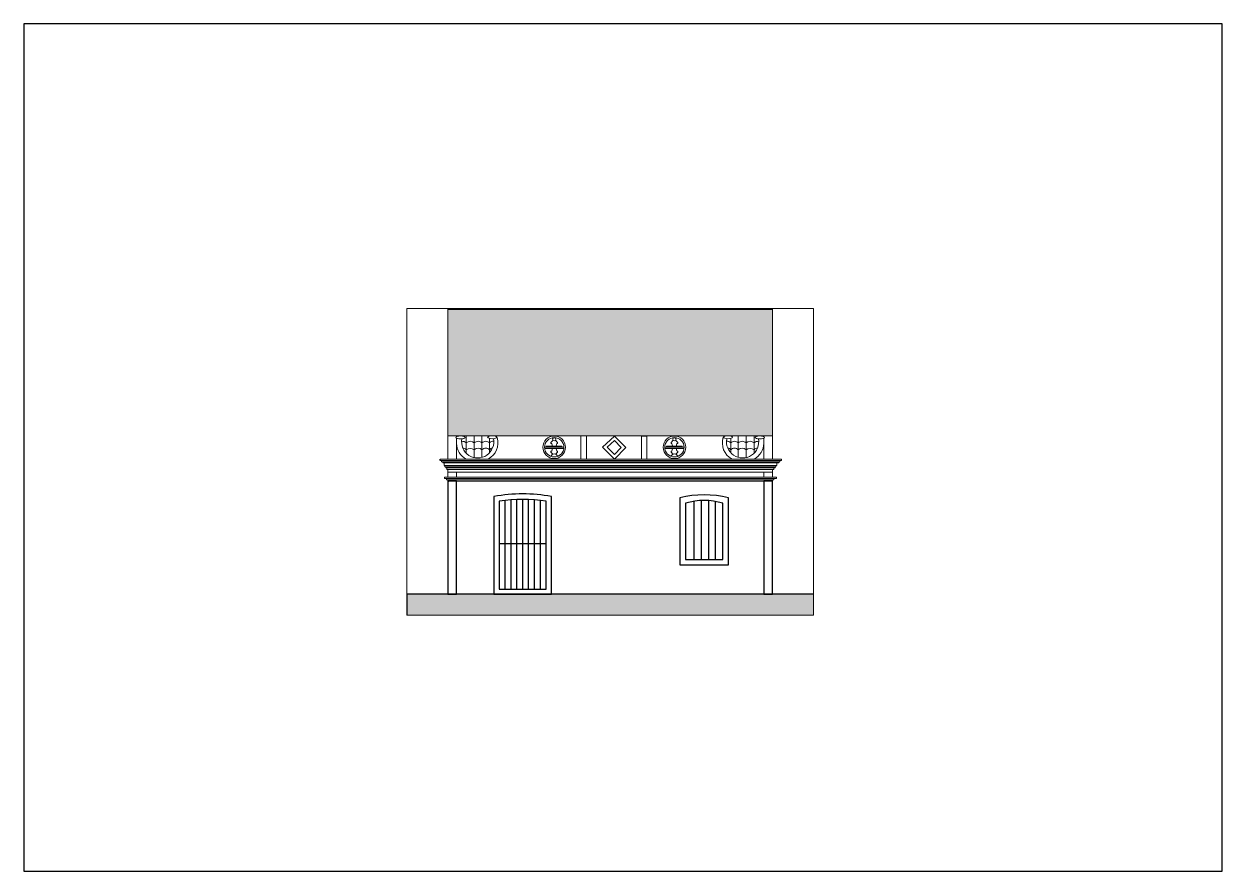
# Paper-space layout 'Layout1' of a CAD drawing. Header units: millimetres. Extents: x 21 to 318, y 103 to 313.
# The model-space entities are those that its viewports show. They can reach past a viewport. Long polylines and large blocks are cut down to what shows.
import ezdxf

# ---------------------------------------------------------------- set-up
doc = ezdxf.new("R2010")
doc.units = ezdxf.units.MM
doc.layers.get('0').update_dxf_attribs({"color": 250, "lineweight": 25})
for name, color, linetype, lineweight in [('A-ALV-___-___-EXI', 250, 'Continuous', 25), ('A-BAS-___-___-EXI', 250, 'Continuous', 25), ('A-COB-___-___-EXI', 250, 'Continuous', 13), ('A-JAN-___-___-EXI', 250, 'Continuous', 25), ('A-POR-___-___-EXI', 250, 'Continuous', 25)]:
    doc.layers.add(name, color=color, linetype=linetype, lineweight=lineweight)

# ---------------------------------------------------------------- blocks, each defined once
blk = doc.blocks.new('A4 HORIZONTAL - A4-22867027-Não nomeada')
at = {"layer": 'A-JAN-___-___-EXI'}
for p, q in [((317.79, 313), (20.79, 313)), ((20.79, 313), (20.79, 103)), ((317.79, 103), (317.79, 313)), ((20.79, 103), (317.79, 103))]:
    blk.add_line(p, q, dxfattribs=at)

msp = doc.modelspace()

# ---------------------------------------------------------------- hatches: boundary and pattern name
at = {"layer": 'A-BAS-___-___-EXI', "true_color": 0xcb9898}
msp.add_hatch(color=253, dxfattribs=at).paths.add_polyline_path([(6485, -1260), (16568, -1260), (16568, -743), (6485, -743)])
at = {"layer": 'A-COB-___-___-EXI'}
h = msp.add_hatch(dxfattribs=at)
h.set_pattern_fill('FP_1', color=256, style=0, pattern_type=2)
h.set_pattern_definition([(290.714, (23581.93, 2580.02), (257.97821, -564.66769), [7.54, -746.473]), (0, (23567.26, 2572.97), (0, 117.545), [17.335, -249.364]), (278.001, (23575.263, 2639.378), (266.63762587, -1880.1951032), [67.066, -13346.069]), (0, (23363.24, 2581.78), (0, 117.545), [46.672, -220.027]), (0, (23363.24, 2572.97), (0, 117.545), [45.339, -221.361]), (304.242, (23559.26, 2584.72), (254.214723, -334.294946), [14.219, -1407.697]), (325.566, (23547.26, 2592.947), (518.626351, -342.502622), [14.551, -2895.701]), (338.001, (23531.258, 2599.412), (2918.366235, -1169.242063), [17.259, -3434.464]), (351.158, (23508.588, 2602.939), (792.3521923, -116.3432438), [22.942, -4565.484]), (356.397, (23496.587, 2611.167), (258.138032, 0.537953), [18.706, -1851.891]), (350.777, (23515.256, 2609.991), (2926.5506725, -469.0164828), [25.668, -5108]), (340.578, (23540.592, 2605.877), (1029.507274, -339.482362), [21.209, -1392.754]), (327.337, (23560.595, 2598.825), (2387.373841, -1519.8046903), [17.424, -3467.364]), (81.999, (23408.576, 2572.965), (1600.34179048, 11402.3716061), [67.066, -13346.069]), (81.107, (23417.91, 2521.833), (267.041249, 1765.428822), [51.754, -3398.529]), (278.893, (23567.262, 2572.965), (266.3369065, -1643.3774976), [51.754, -3398.529]), (0, (23485.92, 2602.94), (0, 117.545), [22.669, -244.03]), (10.513, (23460.582, 2598.237), (1874.7209282, 354.0858324), [25.769, -5128.045]), (21.636, (23447.247, 2592.947), (285.165953, 124.86664), [14.346, -2854.809]), (31.676, (23433.912, 2584.72), (562.844765, 370.80353), [15.669, -1551.254]), (55.758, (23425.91, 2572.965), (545.882492, 841.15797), [14.219, -1407.697]), (0, (23408.58, 2572.97), (0, 117.545), [17.335, -249.364]), (69.286, (23408.576, 2572.965), (8.71841, 140.60319), [7.54, -746.473]), (54.662, (23411.243, 2580.018), (1074.98643, 1539.63439), [11.527, -2293.975]), (32.663, (23417.91, 2589.421), (546.3279673, 360.924186), [17.424, -3467.364]), (19.422, (23432.58, 2598.825), (303.99423, 130.69325), [21.209, -1392.754]), (9.223, (23452.581, 2605.877), (2140.749294, 353.794665), [25.668, -5108]), (3.603, (23477.918, 2609.991), (1608.76162, 118.091461), [18.706, -1851.891]), (305.338, (23575.263, 2589.421), (258.513114, -341.088459), [11.527, -2293.975]), (0, (23583.26, 2581.78), (0, 117.545), [46.672, -220.027]), (0, (23584.6, 2572.97), (0, 117.545), [45.339, -221.361])])
h.paths.add_polyline_path([(7505, 3185), (15555, 3185), (15555, 6314), (7505, 6314)])

# ---------------------------------------------------------------- linework, layer by layer
for p, q in [((7312, 2568), (7312, 2607)), ((7505, 2057), (7526, 2057))]:
    msp.add_line(p, q)
at = {"layer": 'A-ALV-___-___-EXI'}
for points in [[(7720, -743), (7720, 2057), (7505, 2057), (7505, -743)], [(15551, -743), (15551, 2057), (15336, 2057), (15336, -743)]]:
    msp.add_lwpolyline(points, close=True, dxfattribs=at)
at = {"layer": 'A-BAS-___-___-EXI'}
msp.add_lwpolyline([(16568, -743), (6485, -743), (6485, -1260), (16568, -1260)], close=True, dxfattribs=at)
at = {"layer": 'A-COB-___-___-EXI'}
for p, q in [((15555, 6314), (7505, 6314)), ((7720, 3160), (7720, 3185)), ((7720, 2607), (7720, 3127)), ((7960, 2753), (7960, 3185)), ((8159, 2643), (8159, 3185)), ((8351, 2648), (8351, 3185)), ((8536, 2760), (8536, 3120)), ((14520, 2760), (14520, 3120)), ((14705, 2648), (14705, 3185)), ((14897, 2643), (14897, 3185)), ((15097, 2753), (15097, 3185)), ((15336, 3160), (15336, 3185)), ((15336, 2607), (15336, 3127)), ((15551, 2607), (15551, 3175)), ((10382, 2898), (9902, 2898)), ((9904, 2868), (10380, 2868)), ((13362, 2898), (12882, 2898)), ((12884, 2868), (13360, 2868)), ((15774, 2568), (7312, 2568)), ((15774, 2607), (15774, 2568)), ((7720, 2161), (7720, 2284)), ((15336, 2161), (15336, 2284))]:
    msp.add_line(p, q, dxfattribs=at)
for points in [[(7505, 2607), (7505, 3185), (15555, 3185), (15555, 6336), (7505, 6336), (7505, 3185)], [(10801, 3175), (10801, 2607), (10939, 2607), (10939, 3175)], [(9941, 2898), (9941, 2927), (10331, 2927), (10331, 2898)], [(12921, 2898), (12921, 2927), (13311, 2927), (13311, 2898)], [(7383, 2568), (15738, 2568), (15738, 2538), (7348, 2538), (7348, 2568)], [(7454, 2385), (15615, 2385), (15615, 2414), (7454, 2414), (7454, 2385), (7550, 2385)], [(15589, 2385), (15589, 2350), (7481, 2350), (7481, 2385)], [(7419, 2127), (15648, 2127), (15648, 2161), (7419, 2161), (7419, 2127), (7526, 2127)], [(15589, 2127), (15589, 2092), (7473, 2092), (7473, 2127)], [(7505, 2161), (7505, 2284), (7505, 2350)], [(15551, 2284), (7505, 2284), (7550, 2284)], [(7505, 2092), (7505, 2057), (15551, 2057), (15551, 2092)], [(15551, 2161), (15551, 2284), (15551, 2350)]]:
    msp.add_lwpolyline(points, dxfattribs=at)
for points in [[(8643, 3046, 0.297786), (8536, 3007, 0.439713), (8351, 3007, 0.422735), (8159, 3007, 0.401248), (7960, 3007, 0.347903), (7845, 3032)], [(15211, 3032, 0.347903), (15097, 3007, 0.401248), (14897, 3007, 0.422735), (14705, 3007, 0.439713), (14520, 3007, 0.297786), (14413, 3046)], [(8610, 2873, 0.321659), (8536, 2838, 0.439713), (8351, 2838, 0.371271), (8159, 2838, 0.32096), (7960, 2838, 0.334145), (7877, 2876)], [(15179, 2876, 0.334145), (15097, 2838, 0.32096), (14897, 2838, 0.371271), (14705, 2838, 0.439713), (14520, 2838, 0.321659), (14446, 2873)]]:
    msp.add_lwpolyline(points, format="xyb", dxfattribs=at)
for points in [[(11337, 2904), (11633, 2607), (11919, 2893), (11638, 3175)], [(11805, 2893), (11636, 3063), (11457, 2902), (11636, 2723)], [(12439, 2607), (12439, 3175), (12301, 3175), (12301, 2607)], [(15774, 2607), (7312, 2607)], [(15709, 2509), (7383, 2509), (7383, 2538), (15709, 2538)], [(15659, 2449), (7414, 2449), (7414, 2509), (15659, 2509)], [(15635, 2414), (7430, 2414), (7430, 2449), (15635, 2449)]]:
    msp.add_lwpolyline(points, close=True, dxfattribs=at)
for centre, radius in [((10142, 2898), 280), ((10142, 2898), 240), ((10142, 3096), 40), ((13122, 2898), 280), ((13122, 2898), 240), ((13122, 3096), 40)]:
    msp.add_circle(centre, radius, dxfattribs=at)
for centre, radius, start, end in [((8164, 3002), 444, 181.3274, 242.6726), ((8244, 3032), 399, 168.9977, 12.2716), ((8303, 3002), 444, 297.3274, 17.7053), ((14753, 3002), 444, 160.9636, 242.6726), ((14812, 3032), 399, 168.3088, 11.0023), ((14892, 3002), 444, 297.3274, 358.6726), ((10142, 2655), 81.3, 11.6264, 168.3736), ((13122, 2655), 81.3, 11.6264, 168.3736)]:
    msp.add_arc(centre, radius, start, end, dxfattribs=at)
for centre, major_axis in [((7821, 3143), (-116, 0)), ((8607, 3147), (-116, 0)), ((14449, 3147), (116, 0)), ((15235, 3143), (116, 0))]:
    msp.add_ellipse(centre, major_axis=major_axis, ratio=0.308301, dxfattribs=at)
for points in [[(10092, 2928), (10092, 2964), (10080, 2985), (10071, 2994), (10059, 2994), (10059, 3019), (10071, 3031), (10079, 3040), (10090, 3050), (10097, 3058), (10101, 3061), (10104, 3064), (10107, 3067)], [(10191, 2927), (10191, 2963), (10203, 2984), (10212, 2993), (10224, 2993), (10224, 3018), (10212, 3030), (10204, 3039), (10193, 3050), (10186, 3057), (10183, 3060), (10179, 3063), (10176, 3067)], [(13072, 2928), (13072, 2964), (13060, 2985), (13051, 2994), (13039, 2994), (13039, 3019), (13051, 3031), (13059, 3040), (13070, 3050), (13077, 3058), (13081, 3061), (13084, 3064), (13087, 3067)], [(13171, 2927), (13171, 2963), (13183, 2984), (13192, 2993), (13204, 2993), (13204, 3018), (13192, 3030), (13184, 3039), (13173, 3050), (13166, 3057), (13163, 3060), (13159, 3063), (13156, 3067)], [(10092, 2867), (10092, 2831), (10080, 2810), (10071, 2801), (10059, 2801), (10059, 2776), (10071, 2764), (10079, 2756), (10090, 2745), (10097, 2738), (10101, 2734), (10104, 2731), (10107, 2728)], [(10191, 2868), (10191, 2832), (10203, 2811), (10212, 2802), (10224, 2802), (10224, 2777), (10212, 2765), (10204, 2756), (10193, 2746), (10186, 2738), (10183, 2735), (10179, 2732), (10176, 2729)], [(13072, 2867), (13072, 2831), (13060, 2810), (13051, 2801), (13039, 2801), (13039, 2776), (13051, 2764), (13059, 2756), (13070, 2745), (13077, 2738), (13081, 2734), (13084, 2731), (13087, 2728)], [(13171, 2868), (13171, 2832), (13183, 2811), (13192, 2802), (13204, 2802), (13204, 2777), (13192, 2765), (13184, 2756), (13173, 2746), (13166, 2738), (13163, 2735), (13159, 2732), (13156, 2729)]]:
    msp.add_open_spline(points, degree=3, knots=[0, 0, 0, 0, 0.0799173, 0.1332165, 0.1882258, 0.2473144, 0.3065382, 0.354598, 0.3957921, 0.3957921, 0.3957921, 0.4405426, 0.4405426, 0.4405426, 0.4405426], dxfattribs=at)
at = {"layer": 'A-JAN-___-___-EXI'}
for p, q in [((13608, 114), (13608, 1560)), ((13783, 1578), (13783, 119)), ((13963, 1576), (13963, 114)), ((14143, 114), (14143, 1554))]:
    msp.add_line(p, q, dxfattribs=at)
for points in [[(13253, -16), (14463, -16), (14463, 1644, 0.12565), (13253, 1644)], [(13393, 114), (14323, 114), (14323, 1512, 0.145533), (13393, 1512)]]:
    msp.add_lwpolyline(points, format="xyb", close=True, dxfattribs=at)
at = {"layer": 'A-POR-___-___-EXI'}
for p, q in [((8924, -623), (8924, 1583)), ((9070, 1597), (9070, -623)), ((9215, -623), (9215, 1605)), ((9361, -623), (9361, 1608)), ((9506, -623), (9506, 1605)), ((9652, -623), (9652, 1597)), ((9798, -623), (9798, 1583)), ((8778, 517), (9943, 517))]:
    msp.add_line(p, q, dxfattribs=at)
for points in [[(8648, -743), (10073, -743), (10073, 1677, 0.09401), (8648, 1677)], [(8778, -623), (9943, -623), (9943, 1564, 0.075191), (8778, 1564)]]:
    msp.add_lwpolyline(points, format="xyb", close=True, dxfattribs=at)

psp = doc.layouts.get("Layout1")

# ---------------------------------------------------------------- block references
at = {"layer": 'A-BAS-___-___-EXI'}
psp.add_blockref('A4 HORIZONTAL - A4-22867027-Não nomeada', (0, 0), dxfattribs=at)

# ---------------------------------------------------------------- viewports
at = {"layer": 'A-COB-___-___-EXI'}
psp.add_viewport(center=(166.09, 204.45), size=(100.83, 75.9577), view_center_point=(11526.17, 2538), view_height=7595.77, dxfattribs=at)

doc.saveas('drawing.dxf')
